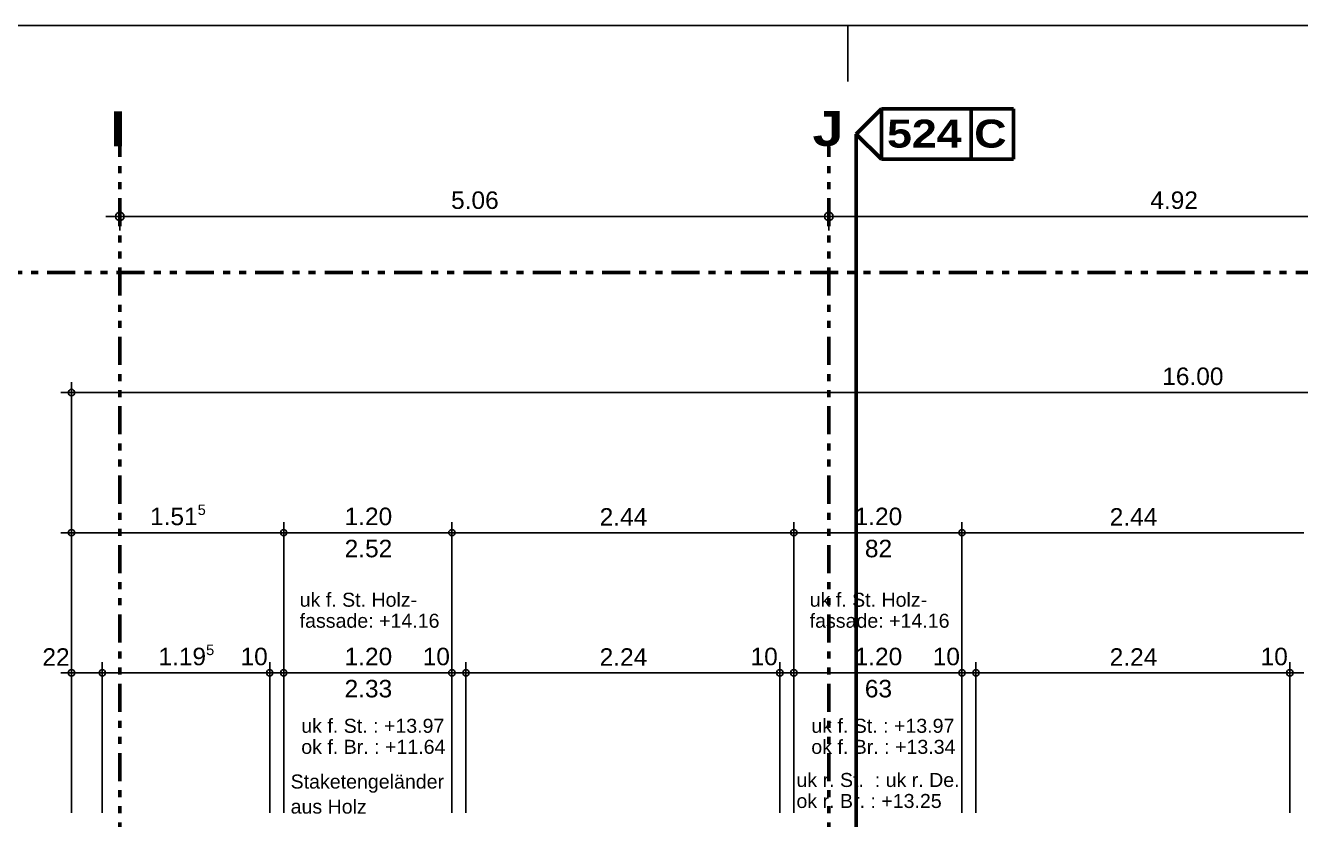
# Model space of a CAD drawing. Header units: centimetres. Extents: x 0.3 to 84.3, y 0.3 to 59.7.
# Drawn here: x 30.56 to 48.76, y 48.37 to 59.7 of the extents above; entities that cross this region are included whole.
import ezdxf

# ---------------------------------------------------------------- set-up
doc = ezdxf.new("R2010")
doc.units = ezdxf.units.CM
for name, pattern in [('AUSGEZOGEN', [0]), ('LINIE_23', [0.79, 0.4, -0.13, 0, -0.13, 0, -0.13]), ('RAND', [44.45, 12.7, -6.35, 12.7, -6.35, 0, -6.35]), ('STRICHPUNKT', [25.4, 12.7, -6.35, 0, -6.35])]:
    doc.linetypes.add(name, pattern=pattern)
for name, color, linetype, lineweight in [('Bauachsen grob', 7, 'RAND', 25), ('Plankopf', 7, 'AUSGEZOGEN', 25), ('Schnittbegrenzung', 7, 'AUSGEZOGEN', 25), ('Text Koten', 7, 'AUSGEZOGEN', 50), ('Text Werkplan Ausfuehrung', 7, 'AUSGEZOGEN', 50), ('Vorprojektmasse', 7, 'AUSGEZOGEN', 25), ('Werkplan- Ausfuehrungsmasse', 7, 'AUSGEZOGEN', 25)]:
    doc.layers.add(name, color=color, linetype=linetype, lineweight=lineweight)
doc.styles.add('ARIAL', font='ARIAL.TTF')
doc.styles.add('Arial Black', font='ariblk.ttf')

msp = doc.modelspace()

# ---------------------------------------------------------------- linework, layer by layer
at = {"layer": 'Bauachsen grob', "color": 32, "linetype": 'LINIE_23', "lineweight": 50, "true_color": 0xc36e14}
for p, q in [((31.91, 1.394), (31.91, 57.974)), ((42.03, 1.394), (42.03, 57.974)), ((21.964, 56.174), (72.416, 56.174))]:
    msp.add_line(p, q, dxfattribs=at)
at = {"layer": 'Plankopf', "color": 7, "linetype": 'AUSGEZOGEN', "lineweight": 25}
for p, q in [((0.3, 59.7), (84.3, 59.7)), ((42.3, 59.7), (42.3, 58.9))]:
    msp.add_line(p, q, dxfattribs=at)
at = {"layer": 'Schnittbegrenzung', "color": 14, "linetype": 'AUSGEZOGEN', "lineweight": 50, "true_color": 0xb20000}
for p, q in [((42.78, 58.511), (42.42, 58.151)), ((42.78, 57.791), (42.78, 58.511)), ((44.664, 58.511), (42.78, 58.511)), ((44.06, 57.791), (44.06, 58.511)), ((44.664, 57.791), (44.664, 58.511)), ((42.42, 58.151), (42.78, 57.791)), ((42.78, 57.791), (44.664, 57.791)), ((42.78, 57.791), (44.664, 57.791))]:
    msp.add_line(p, q, dxfattribs=at)
at = {"layer": 'Schnittbegrenzung', "color": 14, "linetype": 'STRICHPUNKT', "lineweight": 50, "true_color": 0xb20000}
msp.add_line((42.42, 46.214), (42.42, 58.151), dxfattribs=at)
at = {"layer": 'Vorprojektmasse', "color": 32, "linetype": 'AUSGEZOGEN', "lineweight": 25, "true_color": 0xc36e14}
for p, q in [((31.91, 56.974), (31.91, 57.174)), ((42.03, 56.974), (42.03, 57.174)), ((31.91, 56.974), (31.71, 56.974)), ((31.91, 56.974), (31.91, 56.774)), ((42.03, 56.974), (42.03, 56.774)), ((42.03, 56.974), (51.87, 56.974))]:
    msp.add_line(p, q, dxfattribs=at)
msp.add_lwpolyline([(31.91, 56.974), (36.457, 56.974), (36.457, 56.974), (42.03, 56.974)], dxfattribs=at)
for centre in [(31.91, 56.974), (42.03, 56.974)]:
    msp.add_circle(centre, 0.06, dxfattribs=at)
at = {"layer": 'Werkplan- Ausfuehrungsmasse', "color": 7, "linetype": 'AUSGEZOGEN', "lineweight": 25}
for p, q in [((31.22, 54.46), (31.22, 54.61)), ((31.22, 54.46), (31.07, 54.46)), ((31.22, 54.46), (31.22, 54.31)), ((31.22, 54.46), (31.22, 52.46)), ((31.22, 52.46), (31.22, 52.61)), ((34.25, 52.46), (34.25, 52.61)), ((36.65, 52.46), (36.65, 52.61)), ((41.53, 52.46), (41.53, 52.61)), ((43.93, 52.46), (43.93, 52.61)), ((31.22, 52.46), (31.07, 52.46)), ((31.22, 52.46), (31.22, 52.31)), ((34.25, 52.46), (34.25, 52.31)), ((36.65, 52.46), (36.65, 52.31)), ((41.53, 52.46), (41.53, 52.31)), ((41.53, 52.46), (43.93, 52.46)), ((43.93, 52.46), (43.93, 52.31)), ((43.93, 52.46), (48.81, 52.46)), ((31.22, 50.46), (31.22, 50.61)), ((31.66, 50.46), (31.66, 50.61)), ((34.05, 50.46), (34.05, 50.61)), ((34.25, 50.46), (34.25, 50.61)), ((36.65, 50.46), (36.65, 50.61)), ((36.85, 50.46), (36.85, 50.61)), ((41.33, 50.46), (41.33, 50.61)), ((41.53, 50.46), (41.53, 50.61)), ((43.93, 50.46), (43.93, 50.61)), ((44.13, 50.46), (44.13, 50.61)), ((48.61, 50.46), (48.61, 50.61)), ((31.22, 50.46), (31.07, 50.46)), ((31.22, 50.46), (31.22, 50.31)), ((31.22, 50.46), (31.22, 48.46)), ((31.66, 50.46), (31.66, 50.31)), ((34.05, 50.46), (34.05, 50.31)), ((34.05, 50.46), (34.25, 50.46)), ((34.25, 50.46), (34.25, 50.31)), ((36.65, 50.46), (36.65, 50.31)), ((36.65, 50.46), (36.85, 50.46)), ((36.85, 50.46), (36.85, 50.31)), ((36.85, 50.46), (41.33, 50.46)), ((41.33, 50.46), (41.33, 50.31)), ((41.33, 50.46), (41.53, 50.46)), ((41.53, 50.46), (41.53, 50.31)), ((41.53, 50.46), (43.93, 50.46)), ((43.93, 50.46), (43.93, 50.31)), ((43.93, 50.46), (44.13, 50.46)), ((44.13, 50.46), (44.13, 50.31)), ((44.13, 50.46), (48.61, 50.46)), ((48.61, 50.46), (48.61, 50.31)), ((48.61, 50.46), (48.81, 50.46))]:
    msp.add_line(p, q, dxfattribs=at)
for points in [[(31.22, 54.46), (46.59, 54.46), (46.59, 54.46), (63.216, 54.46)], [(31.22, 52.46), (31.22, 50.752), (31.22, 50.752), (31.22, 50.46)], [(31.22, 52.46), (32.209, 52.46), (32.209, 52.46), (32.809, 52.46), (32.809, 52.46), (34.25, 52.46)], [(34.25, 52.46), (34.25, 52.448), (34.25, 52.448), (34.25, 52.206), (34.25, 52.206), (34.25, 50.46)], [(34.25, 52.46), (34.288, 52.46), (34.288, 52.46), (35.708, 52.46), (35.708, 52.46), (36.65, 52.46)], [(36.65, 52.46), (36.65, 52.449), (36.65, 52.449), (36.65, 52.419), (36.65, 52.419), (36.65, 52.336), (36.65, 52.336), (36.65, 50.46)], [(36.65, 52.46), (36.876, 52.46), (36.876, 52.46), (41.53, 52.46)], [(41.53, 52.46), (41.53, 52.349), (41.53, 52.349), (41.53, 52.285), (41.53, 52.285), (41.53, 52.108), (41.53, 52.108), (41.53, 50.46)], [(43.93, 52.46), (43.93, 52.3), (43.93, 52.3), (43.93, 52.219), (43.93, 52.219), (43.93, 50.46)], [(31.22, 50.46), (31.501, 50.46), (31.501, 50.46), (31.66, 50.46)], [(31.66, 50.46), (31.66, 50.427), (31.66, 50.427), (31.66, 48.46)], [(31.66, 50.46), (32.913, 50.46), (32.913, 50.46), (34.05, 50.46)], [(34.05, 50.46), (34.05, 50.443), (34.05, 50.443), (34.05, 50.394), (34.05, 50.394), (34.05, 50.172), (34.05, 50.172), (34.05, 48.46)], [(34.25, 50.46), (34.25, 50.458), (34.25, 50.458), (34.25, 50.438), (34.25, 50.438), (34.25, 50.386), (34.25, 50.386), (34.25, 50.151), (34.25, 50.151), (34.25, 48.46)], [(34.25, 50.46), (34.271, 50.46), (34.271, 50.46), (35.387, 50.46), (35.387, 50.46), (36.65, 50.46)], [(36.65, 50.46), (36.65, 50.413), (36.65, 50.413), (36.65, 50.379), (36.65, 50.379), (36.65, 50.292), (36.65, 50.292), (36.65, 48.46)], [(36.85, 50.46), (36.85, 50.409), (36.85, 50.409), (36.85, 50.374), (36.85, 50.374), (36.85, 50.284), (36.85, 50.284), (36.85, 48.46)], [(41.33, 50.46), (41.33, 50.326), (41.33, 50.326), (41.33, 50.265), (41.33, 50.265), (41.33, 50.109), (41.33, 50.109), (41.33, 48.46)], [(41.53, 50.46), (41.53, 50.322), (41.53, 50.322), (41.53, 50.26), (41.53, 50.26), (41.53, 50.101), (41.53, 50.101), (41.53, 48.46)], [(43.93, 50.46), (43.93, 50.278), (43.93, 50.278), (43.93, 50.202), (43.93, 50.202), (43.93, 48.46)], [(44.13, 50.46), (44.13, 50.274), (44.13, 50.274), (44.13, 50.197), (44.13, 50.197), (44.13, 48.46)], [(48.61, 50.46), (48.61, 50.191), (48.61, 50.191), (48.61, 50.088), (48.61, 50.088), (48.61, 48.46)]]:
    msp.add_lwpolyline(points, dxfattribs=at)
for centre in [(31.22, 54.46), (31.22, 52.46), (34.25, 52.46), (36.65, 52.46), (41.53, 52.46), (43.93, 52.46), (31.22, 50.46), (31.66, 50.46), (34.05, 50.46), (34.25, 50.46), (36.65, 50.46), (36.85, 50.46), (41.33, 50.46), (41.53, 50.46), (43.93, 50.46), (44.13, 50.46), (48.61, 50.46)]:
    msp.add_circle(centre, 0.045, dxfattribs=at)

# ---------------------------------------------------------------- texts
at = {"layer": 'Bauachsen grob', "color": 32, "linetype": 'AUSGEZOGEN', "lineweight": 100, "true_color": 0xc36e14, "char_height": 0.5, "width": 0.25, "attachment_point": 7, "style": 'Arial Black'}
for s, insert in [('I', (31.772, 57.974)), ('J', (41.797, 57.974))]:
    msp.add_mtext(s, dxfattribs=dict(at, insert=insert))
at = {"layer": 'Schnittbegrenzung', "color": 14, "linetype": 'AUSGEZOGEN', "lineweight": 35, "true_color": 0xb20000, "insert": (42.86, 57.951), "char_height": 0.4, "width": 0.2, "attachment_point": 7, "style": 'Arial Black'}
msp.add_mtext('524\\~C', dxfattribs=at)
at = {"layer": 'Text Koten', "color": 7, "linetype": 'AUSGEZOGEN', "lineweight": 35, "char_height": 0.2, "width": 0.1, "attachment_point": 7, "style": 'ARIAL'}
for s, insert in [('uk\\~f.\\~St.\\~Holz-', (34.477, 51.4)), ('uk\\~f.\\~St.\\~Holz-', (41.757, 51.4)), ('fassade:\\~+14.16', (34.477, 51.1)), ('fassade:\\~+14.16', (41.757, 51.1)), ('uk\\~f.\\~St.\\~:\\~+13.97', (34.5, 49.6)), ('uk\\~f.\\~St.\\~:\\~+13.97', (41.78, 49.6)), ('ok\\~f.\\~Br.\\~:\\~+11.64', (34.5, 49.3)), ('ok\\~f.\\~Br.\\~:\\~+13.34', (41.78, 49.3)), ('uk\\~r.\\~St.\\~\\~:\\~uk\\~r.\\~De.', (41.568, 48.827)), ('ok\\~r.\\~Br.\\~:\\~+13.25', (41.568, 48.527))]:
    msp.add_mtext(s, dxfattribs=dict(at, insert=insert))
at = {"layer": 'Text Werkplan Ausfuehrung', "color": 7, "linetype": 'AUSGEZOGEN', "lineweight": 35, "char_height": 0.2, "width": 0.1, "attachment_point": 7, "style": 'ARIAL'}
for s, insert in [('Staketengeländer', (34.348, 48.747)), ('aus\\~Holz', (34.348, 48.447))]:
    msp.add_mtext(s, dxfattribs=dict(at, insert=insert))
at = {"layer": 'Vorprojektmasse', "color": 32, "linetype": 'AUSGEZOGEN', "lineweight": 50, "true_color": 0xc36e14, "char_height": 0.25, "width": 0.125, "attachment_point": 7, "style": 'ARIAL'}
for s, insert in [('5.06', (36.638, 57.078)), ('4.92', (46.619, 57.078))]:
    msp.add_mtext(s, dxfattribs=dict(at, insert=insert))
at = {"layer": 'Werkplan- Ausfuehrungsmasse', "color": 7, "linetype": 'AUSGEZOGEN', "lineweight": 50, "attachment_point": 7, "style": 'ARIAL'}
for s, insert, char_height, width in [('16.00', (46.789, 54.564), 0.25, 0.125), ('1.51', (32.341, 52.564), 0.25, 0.125), ('5', (33.021, 52.71), 0.15, 0.075), ('1.20', (35.118, 52.564), 0.25, 0.125), ('2.44', (38.759, 52.56), 0.25, 0.125), ('1.20', (42.398, 52.564), 0.25, 0.125), ('2.44', (46.039, 52.56), 0.25, 0.125), ('2.52', (35.119, 52.105), 0.25, 0.125), ('82', (42.545, 52.105), 0.25, 0.125), ('22', (30.805, 50.56), 0.25, 0.125), ('1.19', (32.461, 50.564), 0.25, 0.125), ('5', (33.141, 50.71), 0.15, 0.075), ('10', (33.633, 50.564), 0.25, 0.125), ('1.20', (35.118, 50.564), 0.25, 0.125), ('10', (36.233, 50.564), 0.25, 0.125), ('2.24', (38.759, 50.56), 0.25, 0.125), ('10', (40.913, 50.564), 0.25, 0.125), ('1.20', (42.398, 50.564), 0.25, 0.125), ('10', (43.513, 50.564), 0.25, 0.125), ('2.24', (46.039, 50.56), 0.25, 0.125), ('10', (48.193, 50.564), 0.25, 0.125), ('2.33', (35.118, 50.105), 0.25, 0.125), ('63', (42.544, 50.105), 0.25, 0.125)]:
    msp.add_mtext(s, dxfattribs=dict(at, insert=insert, char_height=char_height, width=width))

doc.saveas('drawing.dxf')
